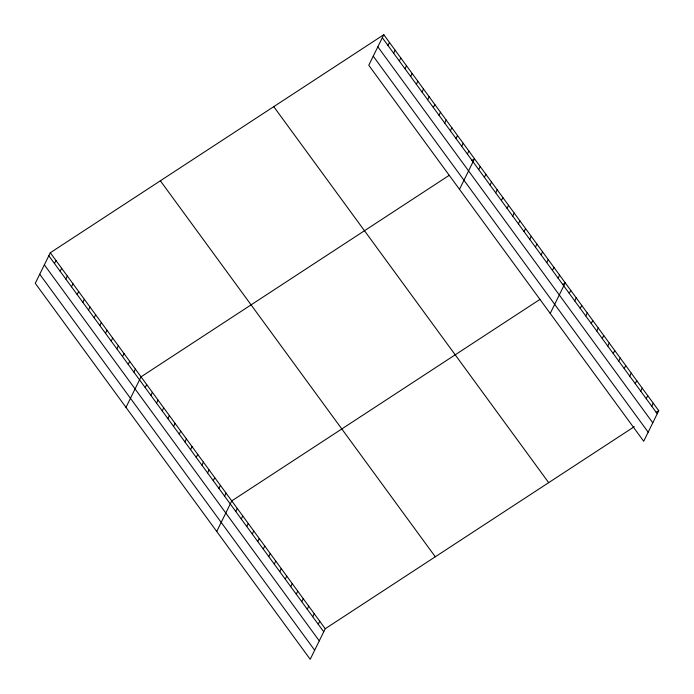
<?xml version="1.0" encoding="UTF-8"?>
<svg xmlns="http://www.w3.org/2000/svg" width="694" height="694" viewBox="0 0 694 694"><rect width="100%" height="100%" fill="white"/><g stroke="black" fill="none" stroke-linecap="round" stroke-linejoin="round"><path stroke-width="1.04" d="M383.799 34.7L368.766 65.262L643.694 441.254L658.736 410.701L383.799 34.7L50.306 252.746L35.264 283.299L310.201 659.3L325.234 628.738L634.273 426.689M54.488 263.529L55.971 260.502M60.152 271.285L61.645 268.257M65.826 279.04L67.318 276.012M71.499 286.796L72.983 283.768M77.164 294.542L78.656 291.523M82.838 302.298L84.33 299.27M88.511 310.053L89.994 307.026M94.176 317.809L95.668 314.781M99.849 325.564L101.341 322.537M105.523 333.32L107.006 330.292M111.187 341.075L112.68 338.047M116.861 348.83L118.353 345.803M122.534 356.586L124.018 353.558M128.199 364.341L129.691 361.314M133.873 372.097L135.365 369.069M125.996 407.378L141.029 376.825L449.2 175.339M145.211 387.608L146.703 384.58M150.884 395.363L152.368 392.336M156.549 403.119L158.041 400.091M162.222 410.874L163.715 407.846M167.896 418.629L169.379 415.602M173.561 426.376L175.053 423.357M179.234 434.132L180.726 431.104M184.908 441.887L186.391 438.86M387.981 45.483L389.473 42.455M190.572 449.643L192.065 446.615M393.654 53.238L395.146 50.211M196.246 457.398L197.738 454.37M399.328 60.994L400.811 57.966M201.919 465.154L203.403 462.126M404.992 68.749L406.484 65.722M207.584 472.909L209.076 469.881M410.666 76.505L412.158 73.477M213.258 480.664L214.75 477.637M416.339 84.26L417.823 81.233M218.931 488.42L220.414 485.392M422.004 92.016L423.496 88.988M224.596 496.175L226.088 493.148M427.678 99.763L429.17 96.744M216.719 531.465L231.761 500.903L539.923 299.418M433.351 107.518L434.834 104.49M235.769 511.452L237.253 508.424M439.016 115.273L440.508 112.246M241.269 518.973L242.753 515.946M444.689 123.029L446.181 120.001M246.76 526.486L248.252 523.458M450.354 130.784L451.846 127.757M252.26 534.007L253.752 530.979M257.76 541.528L259.252 538.501M456.027 138.54L457.519 135.512M263.26 549.049L264.752 546.022M461.701 146.295L463.184 143.268M268.76 556.571L270.252 553.543M467.366 154.051L468.858 151.023M274.26 564.092L275.744 561.064M459.489 189.341L474.531 158.779L471.911 160.496M279.76 571.613L281.243 568.586M478.713 169.562L480.196 166.534M285.251 579.126L286.743 576.098M484.377 177.317L485.869 174.289M290.751 586.647L292.243 583.619M490.051 185.072L491.543 182.045M296.251 594.168L297.743 591.141M495.724 192.828L497.208 189.8M301.751 601.689L303.243 598.662M501.389 200.583L502.881 197.556M307.251 609.211L308.735 606.183M507.062 208.339L508.555 205.311M312.751 616.732L314.235 613.704M512.736 216.094L514.219 213.067M318.242 624.253L319.734 621.225M518.401 223.85L519.893 220.822M524.074 231.596L525.566 228.578M529.748 239.352L531.231 236.324M535.412 247.107L536.904 244.08M541.086 254.863L542.578 251.835M546.759 262.618L548.243 259.591M552.424 270.374L553.916 267.346M558.097 278.129L559.59 275.102M550.221 313.419L565.254 282.857L562.634 284.575M569.262 293.406L570.754 290.378M574.762 300.927L576.254 297.899M580.262 308.448L581.754 305.421M585.762 315.961L587.254 312.942M591.262 323.482L592.745 320.454M596.762 331.003L598.245 327.976M602.253 338.525L603.745 335.497M607.753 346.046L609.245 343.018M613.253 353.567L614.745 350.539M618.753 361.088L620.245 358.061M624.253 368.601L625.736 365.573M629.753 376.122L631.236 373.094M635.244 383.643L636.736 380.616M640.744 391.164L642.236 388.137M646.244 398.686L647.736 395.658M651.744 406.207L653.236 403.179M656.108 412.409L658.736 410.701M382.316 37.728L657.244 413.728M377.84 46.81L652.776 422.811M373.233 56.171L648.17 432.171M273.748 106.65L548.676 482.651M160.357 180.787L435.285 556.788M50.306 252.746L325.234 628.738M48.814 255.774L323.742 631.766M44.347 264.856L319.275 640.857M39.74 274.217L314.668 650.217"/></g></svg>
